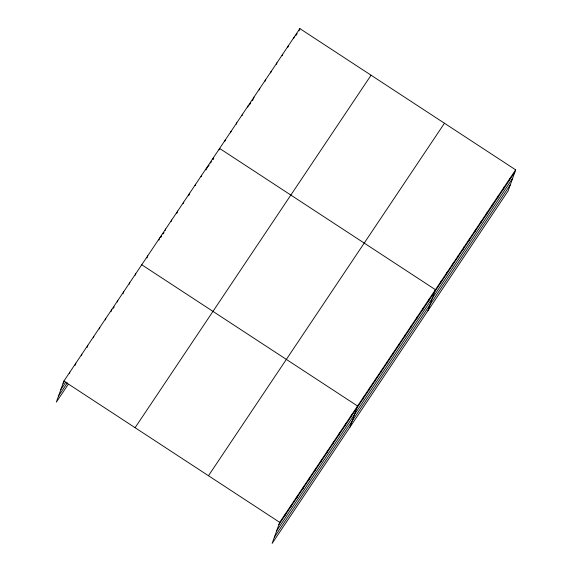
<?xml version="1.0" encoding="UTF-8"?>
<svg xmlns="http://www.w3.org/2000/svg" width="572" height="572" viewBox="0 0 572 572"><rect width="100%" height="100%" fill="white"/><g stroke="black" fill="none" stroke-linecap="round" stroke-linejoin="round"><path stroke-width="0.86" d="M515.672 169.855L279.694 522.343L272.15 543.4L508.129 190.919L515.672 169.855L299.85 28.6L63.871 381.081L56.328 402.145L68.311 384.248M69.334 373.616L69.863 372.136M75.054 365.408L75.847 363.191M81.31 355.72L81.839 354.24M87.037 347.511L87.831 345.295M93.293 337.823L93.822 336.343M99.278 328.879L99.814 327.398M105.269 319.934L105.799 318.447M110.997 311.726L111.79 309.502M117.253 302.037L117.782 300.557M122.98 293.829L123.774 291.606M129.229 284.141L129.765 282.661M135.221 275.189L135.75 273.709M146.94 258.036L147.733 255.82M158.916 240.14L159.717 237.923M165.172 230.452L165.701 228.972M171.164 221.507L171.693 220.027M176.891 213.299L177.685 211.075M183.147 203.611L183.676 202.13M188.867 195.402L189.661 193.186M195.123 185.714L195.653 184.234M201.115 176.769L201.644 175.289M207.107 167.818L207.636 166.338M213.628 157.393L212.827 159.617L213.749 158.237M219.083 149.928L219.612 148.441L435.435 289.704L427.899 310.76M224.817 141.363L225.347 139.883M230.545 132.804L231.074 131.324M236.279 124.246L236.808 122.765M242.006 115.687L242.542 114.2M247.74 107.121L248.269 105.641M253.468 98.563L254.004 97.083M259.202 90.004L259.731 88.524M264.929 81.446L265.465 79.958M270.663 72.88L271.192 71.4M276.39 64.321L276.927 62.841M282.125 55.763L282.654 54.283M287.859 47.204L288.388 45.717M293.586 38.639L294.115 37.159M299.056 30.824L299.85 28.6M284.885 515.615L285.685 513.391M290.876 506.663L291.67 504.447M296.868 497.719L297.662 495.495M302.86 488.767L303.653 486.55M308.851 479.822L309.645 477.599M314.836 470.878L315.637 468.654M320.828 461.926L321.621 459.709M326.819 452.981L327.613 450.757M332.811 444.029L333.605 441.813M338.803 435.085L339.596 432.861M344.787 426.14L345.588 423.916M350.779 417.188L351.573 414.965M350.028 427.084L357.564 406.02L141.742 264.764M362.762 399.292L363.556 397.075M368.754 390.347L369.548 388.123M374.739 381.395L375.539 379.179M380.73 372.451L381.524 370.227M386.722 363.506L387.516 361.282M392.714 354.554L393.507 352.338M398.698 345.61L399.499 343.386M404.69 336.658L405.484 334.441M410.682 327.713L411.475 325.489M416.673 318.761L417.467 316.545M422.665 309.817L423.459 307.593M428.65 300.872L429.45 298.648M440.376 283.362L441.169 281.138M446.103 274.803L446.896 272.579M451.837 266.237L452.631 264.021M457.564 257.679L458.365 255.462M463.299 249.12L464.092 246.897M469.026 240.562L469.827 238.338M474.76 232.003L475.554 229.78M480.487 223.438L481.288 221.221M486.221 214.879L487.015 212.655M491.949 206.32L492.749 204.097M497.683 197.762L498.477 195.538M503.41 189.196L504.211 186.98M509.144 180.638L509.938 178.414M63.077 383.304L64.457 381.238M113.299 308.279L114.221 306.907M160.761 237.387L161.683 236.014M163.063 233.948L163.985 232.568M205.92 169.934L206.842 168.561M208.222 166.495L209.145 165.122M210.525 163.056L211.447 161.676M249.385 105.012L250.815 102.867M252.252 100.729L253.203 99.306M295.71 35.814L297.14 33.676M60.846 389.525L65.916 381.953M58.559 395.924L67.31 382.847M135.092 427.699L371.071 75.218M208.473 475.725L444.451 123.245M278.9 524.56L514.879 172.079M276.669 530.78L512.648 178.292M274.381 537.187L510.353 184.699M63.871 381.081L279.694 522.343"/></g></svg>
